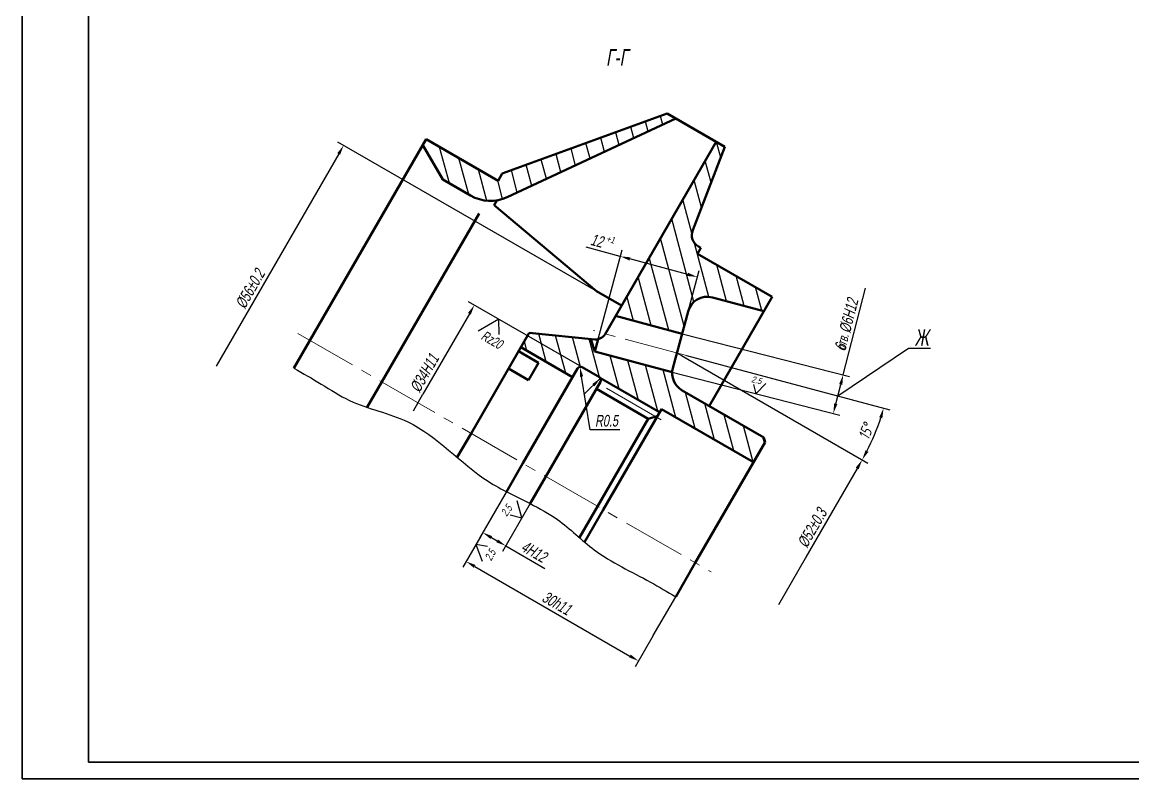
# Model space of a CAD drawing. Header units: millimetres. Extents: x 155 to 2756, y -275 to 1324.
# Drawn here: x 155.2 to 489.7, y 730.2 to 958.2 of the extents above; entities that cross this region are included whole.
import ezdxf

# ---------------------------------------------------------------- set-up
doc = ezdxf.new("R2010")
doc.units = ezdxf.units.MM
doc.header["$PDMODE"] = 35
doc.header["$PDSIZE"] = -30
doc.linetypes.add('CENTER2', pattern=[28.575, 19.05, -3.175, 3.175, -3.175])
doc.layers.get('0').update_dxf_attribs({"lineweight": 50})
for name, color, linetype, lineweight in [('1', 1, 'CENTER2', 20), ('Layer2', 152, 'Continuous', 25), ('Рамка', 52, 'Continuous', 35)]:
    doc.layers.add(name, color=color, linetype=linetype, lineweight=lineweight)
doc.styles.add('3.5', font='txt.shx', dxfattribs={"width": 0.7, "oblique": 10, "height": 3.5})
doc.styles.add('ST_5', font='w_russin.shx', dxfattribs={"width": 0.7, "oblique": 10, "height": 5})
doc.dimstyles.new('STANDARD(1 1)', dxfattribs={"dimscale": 0, "dimtxt": 3.5, "dimasz": 3, "dimexe": 2, "dimexo": 0, "dimgap": 1, "dimtad": 1, "dimdec": 1, "dimzin": 9, "dimdsep": 46, "dimtxsty": '3.5', "dimcen": 2.5, "dimclrd": 256, "dimclre": 256, "dimclrt": 256, "dimaunit": 1, "dimadec": 0, "dimazin": 0, "dimtfac": 1, "dimtdec": 1, "dimtmove": 0, "dimatfit": 3, "dimfxl": 0, "dimtolj": 1, "dimtzin": 1, "dimarcsym": 0})
doc.dimstyles.new('STANDARD(1 1)$2', dxfattribs={"dimscale": 0, "dimtxt": 3.5, "dimasz": 3, "dimexe": 2, "dimexo": 0, "dimgap": 1, "dimtad": 1, "dimdec": 1, "dimzin": 9, "dimdsep": 46, "dimtxsty": '3.5', "dimcen": 2.5, "dimclrd": 256, "dimclre": 256, "dimclrt": 256, "dimaunit": 1, "dimadec": 0, "dimazin": 0, "dimtfac": 1, "dimtdec": 1, "dimtmove": 0, "dimatfit": 3, "dimfxl": 0, "dimtolj": 1, "dimtzin": 1, "dimarcsym": 0})
doc.dimstyles.new('STANDARD(1 1)$4', dxfattribs={"dimscale": 0, "dimtxt": 3.5, "dimasz": 3, "dimexe": 2, "dimexo": 0, "dimgap": 1, "dimtad": 1, "dimtoh": 1, "dimdec": 1, "dimzin": 9, "dimdsep": 46, "dimtxsty": '3.5', "dimcen": 2.5, "dimclrd": 256, "dimclre": 256, "dimclrt": 256, "dimaunit": 1, "dimadec": 0, "dimazin": 0, "dimtfac": 1, "dimtdec": 1, "dimtofl": 0, "dimtmove": 0, "dimatfit": 2, "dimfxl": 0, "dimtolj": 1, "dimtzin": 1, "dimarcsym": 0})

# ---------------------------------------------------------------- blocks, each defined once
blk = doc.blocks.new('*D94')
at = {"layer": 'Defpoints', "color": 0}
for p in [(408.17, 826.3), (382.92, 782.57), (382.92, 782.57)]:
    blk.add_point(p, dxfattribs=at)
at = {"layer": 'Layer2', "lineweight": -2}
for p, q in [((408.17, 826.3), (409.9, 825.3)), ((406.67, 823.7), (391.21, 796.94))]:
    blk.add_line(p, q, dxfattribs=at)
at = {"layer": 'Layer2'}
blk.add_solid([(406.23, 823.95), (407.1, 823.45), (408.17, 826.3)], dxfattribs=at)
at = {"layer": 'Layer2', "insert": (393.16, 805.81), "char_height": 3.5, "attachment_point": 5, "rotation": 60, "style": '3.5'}
blk.add_mtext('\\A1;{\\Fw_russin.shx;%%c52±0.3}', dxfattribs=at)
blk = doc.blocks.new('*D70')
at = {"layer": 'Defpoints', "color": 0}
for p in [(323.82, 854.21), (274.38, 843.48), (306.82, 824.76)]:
    blk.add_point(p, dxfattribs=at)
at = {"layer": 'Layer2', "lineweight": -2}
for p, q in [((323.82, 854.21), (289.65, 873.93)), ((289.88, 870.33), (275.88, 846.08))]:
    blk.add_line(p, q, dxfattribs=at)
at = {"layer": 'Layer2'}
blk.add_solid([(289.45, 870.58), (290.31, 870.08), (291.38, 872.93)], dxfattribs=at)
at = {"layer": 'Layer2', "insert": (276.39, 852.45), "char_height": 3.5, "attachment_point": 5, "rotation": 60.0106, "style": '3.5'}
blk.add_mtext('\\A1;{\\Fw_russin.shx;%%c34H11}', dxfattribs=at)
blk = doc.blocks.new('*D71')
at = {"layer": 'Defpoints', "color": 0}
for p in [(293.28, 803.33), (345.25, 773.33), (340.83, 765.68)]:
    blk.add_point(p, dxfattribs=at)
at = {"layer": 'Layer2', "lineweight": -2}
for p, q in [((293.28, 803.33), (287.87, 793.95)), ((291.47, 794.18), (338.23, 767.18)), ((345.25, 773.33), (339.83, 763.95))]:
    blk.add_line(p, q, dxfattribs=at)
at = {"layer": 'Layer2'}
for points in [[(291.72, 794.61), (291.22, 793.75), (288.87, 795.68)], [(338.48, 767.61), (337.98, 766.75), (340.83, 765.68)]]:
    blk.add_solid(points, dxfattribs=at)
at = {"layer": 'Layer2', "insert": (316.23, 783.06), "char_height": 3.5, "attachment_point": 5, "rotation": 330, "style": '3.5'}
blk.add_mtext('\\A1;{\\Fw_russin.shx;30h11}', dxfattribs=at)
blk = doc.blocks.new('*D72')
at = {"layer": 'Defpoints', "color": 0}
for p in [(301.24, 817.1), (308.17, 813.1), (293.89, 804.38)]:
    blk.add_point(p, dxfattribs=at)
at = {"layer": 'Layer2', "lineweight": -2}
for p, q in [((301.24, 817.1), (292.89, 802.65)), ((308.17, 813.1), (299.82, 798.65)), ((296.49, 802.88), (298.22, 801.88)), ((300.82, 800.38), (312.58, 793.59))]:
    blk.add_line(p, q, dxfattribs=at)
at = {"layer": 'Layer2'}
for points in [[(296.74, 803.31), (296.24, 802.45), (293.89, 804.38)], [(298.47, 802.31), (297.97, 801.45), (300.82, 800.38)]]:
    blk.add_solid(points, dxfattribs=at)
at = {"layer": 'Layer2', "insert": (309.37, 798.62), "char_height": 3.5, "attachment_point": 5, "rotation": 330, "style": '3.5'}
blk.add_mtext('\\A1;{\\Fw_russin.shx;4H12}', dxfattribs=at)
blk = doc.blocks.new('*D73')
at = {"layer": 'Defpoints', "color": 0}
for p in [(323.16, 854.33), (323.32, 853.35)]:
    blk.add_point(p, dxfattribs=at)
at = {"layer": 'Layer2', "lineweight": -2}
for p, q in [((326.2, 835.31), (323.63, 851.37)), ((335.16, 835.31), (326.2, 835.31))]:
    blk.add_line(p, q, dxfattribs=at)
at = {"layer": 'Layer2'}
blk.add_solid([(324.13, 851.45), (323.14, 851.29), (323.16, 854.33)], dxfattribs=at)
at = {"layer": 'Layer2', "insert": (331.18, 838.06), "char_height": 3.5, "attachment_point": 5, "style": '3.5'}
blk.add_mtext('\\A1;{\\Fw_russin.shx;R0.5}', dxfattribs=at)
blk = doc.blocks.new('*D74')
at = {"layer": 'Defpoints', "color": 0}
for p in [(358.52, 881.4), (328.64, 862.64), (351.82, 856.43)]:
    blk.add_point(p, dxfattribs=at)
at = {"layer": 'Layer2', "lineweight": -2}
for p, q in [((335.33, 887.62), (325.03, 890.38)), ((328.64, 862.64), (335.85, 889.55)), ((355.62, 882.18), (338.23, 886.84)), ((351.82, 856.43), (359.03, 883.34))]:
    blk.add_line(p, q, dxfattribs=at)
at = {"layer": 'Layer2'}
for points in [[(338.36, 887.32), (338.1, 886.36), (335.33, 887.62)], [(355.75, 882.66), (355.49, 881.7), (358.52, 881.4)]]:
    blk.add_solid(points, dxfattribs=at)
at = {"layer": 'Layer2', "insert": (328.34, 892.34), "char_height": 3.5, "attachment_point": 5, "rotation": 345, "style": '3.5'}
blk.add_mtext('\\A1;{\\Fw_russin.shx;12}', dxfattribs=at)
blk = doc.blocks.new('*D75')
at = {"layer": 'Defpoints', "color": 0}
for p in [(327.27, 865.23), (352.38, 858.51), (353.76, 857.71), (355.23, 857.74), (410.76, 831.28)]:
    blk.add_point(p, dxfattribs=at)
at = {"layer": 'Layer2', "lineweight": -2}
for p, q in [((353.76, 857.71), (409.9, 825.3)), ((355.23, 857.74), (416.53, 841.32))]:
    blk.add_line(p, q, dxfattribs=at)
blk.add_arc((352.38, 858.51), 64.42, 332.6686, 342.3314, dxfattribs=at)
at = {"layer": 'Layer2'}
for points in [[(413.28, 839.1), (414.24, 838.81), (414.6, 841.83)], [(410.04, 828.69), (409.17, 829.17), (408.17, 826.3)]]:
    blk.add_solid(points, dxfattribs=at)
at = {"layer": 'Layer2', "insert": (409.35, 834.91), "char_height": 3.5, "attachment_point": 5, "rotation": 67.5, "style": '3.5'}
blk.add_mtext('\\A1;15°', dxfattribs=at)
blk = doc.blocks.new('*D76')
at = {"layer": 'Defpoints', "color": 0}
for p in [(353.93, 864.3), (350.96, 852.67), (399.47, 840.28)]:
    blk.add_point(p, dxfattribs=at)
at = {"layer": 'Layer2', "lineweight": -2}
for p, q in [((402.44, 851.91), (409.13, 878.06)), ((353.93, 864.3), (404.38, 851.41)), ((350.96, 852.67), (401.41, 839.78)), ((400.22, 843.18), (401.7, 849))]:
    blk.add_line(p, q, dxfattribs=at)
at = {"layer": 'Layer2'}
for points in [[(401.22, 849.12), (402.19, 848.87), (402.44, 851.91)], [(399.73, 843.31), (400.7, 843.06), (399.47, 840.28)]]:
    blk.add_solid(points, dxfattribs=at)
at = {"layer": 'Layer2', "insert": (403.49, 867.12), "char_height": 3.5, "attachment_point": 5, "rotation": 75.6662, "style": '3.5'}
blk.add_mtext('\\A1;{\\Fw_russin.shx;6    %%c6H12}', dxfattribs=at)
blk = doc.blocks.new('*D77')
at = {"layer": 'Defpoints', "color": 0}
for p in [(328.17, 877.1), (224.01, 872.56), (300.18, 828.6)]:
    blk.add_point(p, dxfattribs=at)
at = {"layer": 'Layer2', "lineweight": -2}
for p, q in [((328.17, 877.1), (250.28, 922.06)), ((250.51, 918.46), (226.26, 876.45))]:
    blk.add_line(p, q, dxfattribs=at)
at = {"layer": 'Layer2'}
blk.add_solid([(250.08, 918.71), (250.94, 918.21), (252.01, 921.06)], dxfattribs=at)
at = {"layer": 'Layer2', "insert": (223.88, 877.82), "char_height": 3.5, "attachment_point": 5, "rotation": 60.0065, "style": '3.5'}
blk.add_mtext('\\A1;{\\Fw_russin.shx;%%c56±0.2}', dxfattribs=at)

msp = doc.modelspace()

# ---------------------------------------------------------------- hatches: boundary and pattern name
at = {"layer": 'Layer2'}
h = msp.add_hatch(dxfattribs=at)
h.set_pattern_fill('ANSI31', color=256, scale=1.5, angle=60, style=0)
h.paths.add_polyline_path([(352.06, 929.13), (349.46, 930.63), (299.76, 912.54), (298.52, 910.39), (276.87, 922.89), (275.87, 921.16), (281.87, 910.76), (290.22, 905.94, 0.244698), (301.29, 905.46)])
h.paths.add_polyline_path([(357.12, 895.46), (366.78, 920.63), (364.18, 922.13), (333.9, 869.67), (353.93, 864.3), (355.73, 871, -0.414214), (363.08, 875.24), (378.59, 871.08), (381.09, 875.41), (358.58, 888.41), (359.58, 890.15), (358.86, 890.56, -0.368919)])
h.paths.add_polyline_path([(350.96, 852.67), (327.64, 858.92), (326.49, 862.69), (307.86, 864.58), (305.36, 860.25), (320.95, 851.25), (322.45, 853.85, -0.414214), (323.82, 854.21), (329.01, 851.21, -0.113237), (329.34, 850.91), (347.15, 840.62), (347.7, 841.58), (375.41, 825.58), (378.91, 831.64), (378.55, 833.01), (353.96, 847.2, -0.280235)])

# ---------------------------------------------------------------- linework, layer by layer
for p, q in [((349.46, 930.63), (299.76, 912.54)), ((366.78, 920.63), (349.46, 930.63)), ((352.06, 929.13), (301.29, 905.46)), ((241.87, 862.27), (276.87, 922.89)), ((275.87, 921.16), (281.87, 910.76)), ((276.87, 922.89), (298.52, 910.39)), ((364.18, 922.13), (330.72, 864.16)), ((366.78, 920.63), (357.12, 895.46)), ((290.22, 905.94), (281.87, 910.76)), ((298.52, 910.39), (299.76, 912.54)), ((298.14, 904.49), (297.29, 903.01)), ((292.84, 900.55), (263.52, 849.77)), ((297.29, 903.01), (328.17, 877.1)), ((358.58, 888.41), (359.58, 890.15)), ((359.58, 890.15), (358.86, 890.56)), ((381.09, 875.41), (358.58, 888.41)), ((335.68, 872.76), (328.17, 877.1)), ((362.09, 842.51), (381.09, 875.41)), ((378.59, 871.08), (363.08, 875.24)), ((353.93, 864.3), (333.9, 869.67)), ((351.16, 853.95), (355.73, 871)), ((290.36, 834.27), (307.86, 864.58)), ((327.63, 862.58), (307.86, 864.58)), ((241.87, 862.27), (237.05, 853.93)), ((305.36, 860.25), (320.95, 851.25)), ((327.64, 858.92), (326.49, 862.69)), ((327.64, 858.92), (328.64, 862.64)), ((304.66, 859.03), (310.72, 855.53)), ((350.96, 852.67), (327.64, 858.92)), ((307.72, 850.33), (301.66, 853.83)), ((305.95, 825.27), (322.45, 853.85)), ((310.72, 855.53), (307.72, 850.33)), ((323.82, 854.21), (329.01, 851.21)), ((259.13, 842.17), (263.52, 849.77)), ((312.88, 821.27), (329.38, 849.85)), ((329.34, 850.91), (347.15, 840.62)), ((328.13, 847.68), (343.72, 838.68)), ((378.55, 833.01), (353.96, 847.2)), ((347.7, 841.58), (330.2, 811.27)), ((375.41, 825.58), (347.7, 841.58)), ((343.72, 838.68), (328.47, 812.27)), ((343.72, 838.68), (346.45, 839.41)), ((290.36, 834.27), (286.2, 827.05)), ((378.55, 833.01), (378.91, 831.64)), ((378.91, 831.64), (357.91, 795.27)), ((305.95, 825.27), (301.01, 816.7)), ((312.88, 821.27), (308.17, 813.1)), ((323.03, 802.85), (328.47, 812.27)), ((324.58, 801.53), (330.2, 811.27)), ((352.01, 785.04), (357.91, 795.27))]:
    msp.add_line(p, q)
for centre, radius, start, end in [((296.22, 916.33), 12, 240, 295), ((360.86, 894.03), 4, 159, 240), ((361.52, 869.45), 6, 75, 165), ((327.95, 865.76), 3.2, 264.2277, 330), ((323.32, 853.35), 1, 60, 150), ((356.96, 852.4), 6, 165, 240), ((328.51, 850.35), 1, 330, 60)]:
    msp.add_arc(centre, radius, start, end)
at = {"layer": '1'}
for p, q in [((238.18, 864.4), (362.66, 792.53)), ((355.23, 857.74), (327.27, 865.23)), ((347.64, 838.38), (328.7, 849.31))]:
    msp.add_line(p, q, dxfattribs=at)
at = {"layer": 'Layer2'}
for p, q in [((226.26, 876.45), (213.61, 854.54)), ((298.78, 868.66), (292.52, 865.02)), ((298.8, 864.08), (298.78, 868.66)), ((422.1, 859.86), (400.81, 845.53)), ((428.72, 859.86), (422.1, 859.86)), ((352.38, 858.51), (353.76, 857.71)), ((375.4, 849.02), (376.19, 846.23)), ((376.19, 846.23), (379.16, 849.28)), ((275.8, 845.94), (272.9, 840.92)), ((305.68, 808.79), (304.24, 813.91)), ((302.17, 809.68), (305.68, 808.79)), ((291.8, 800.75), (293.72, 795.79)), ((295.37, 800.2), (291.8, 800.75)), ((392.9, 799.85), (382.92, 782.57)), ((345.25, 773.33), (352.01, 785.04))]:
    msp.add_line(p, q, dxfattribs=at)
msp.add_spline([(237.05, 853.93), (245.26, 849.12), (253.77, 844.2), (271.3, 837.75), (295.51, 819.86), (308.17, 813.1), (316.36, 808.31), (327.47, 799.21), (344.42, 789.43), (352.01, 785.04)], degree=3, dxfattribs=at)
at = {"layer": 'Рамка'}
for p, q in [((155.2, 730.18), (155.2, 1324.18)), ((175.2, 1319.18), (175.2, 735.18)), ((175.2, 735.18), (990.2, 735.18)), ((995.2, 730.18), (155.2, 730.18))]:
    msp.add_line(p, q, dxfattribs=at)

# ---------------------------------------------------------------- texts
at = {"layer": 'Layer2', "style": 'ST_5', "oblique": 10, "width": 0.7}
for s, p in [('Г-Г', (331.02, 945.06)), ('Ж', (423.94, 860.66))]:
    msp.add_text(s, height=5, dxfattribs=at).set_placement(p)
for s, height, rotation, p in [('+1', 2, 345, (330.94, 892.06)), ('Rz20', 3, 330.223, (293.12, 862.76)), ('отв.', 3, 75.6662, (403.01, 858.92)), ('2.5', 1.894, 345.6662, (374.67, 849.76)), ('2.5', 2.365, 54.2103, (301.11, 809.08)), ('2.5', 2.365, 60.7541, (296.43, 795.69))]:
    msp.add_text(s, height=height, rotation=rotation, dxfattribs=at).set_placement(p)

# ---------------------------------------------------------------- dimensions: what is measured, and where the dimension line sits
at = {"layer": 'Layer2'}
for base, p1, p2, angle, text, override, picture, middle in [((224.01, 872.56), (328.17, 877.1), (300.18, 828.6), 240.0065, '{\\Fw_russin.shx;%%c56±0.2}', {"dimscale": 1, "dimse2": 1, "dimsd2": 1}, '*D77', (226.26, 876.45)), ((358.52, 881.4), (328.64, 862.64), (351.82, 856.43), 345, '{\\Fw_russin.shx;12}', {"dimscale": 1}, '*D74', (327.63, 889.68)), ((399.47, 840.28), (353.93, 864.3), (350.96, 852.67), 255.6662, '{\\Fw_russin.shx;6    %%c6H12}', {"dimscale": 1}, '*D76', (406.16, 866.44)), ((274.38, 843.48), (323.82, 854.21), (306.82, 824.76), 240.0106, '{\\Fw_russin.shx;%%c34H11}', {"dimscale": 1, "dimse2": 1, "dimsd2": 1}, '*D70', (278.77, 851.08)), ((293.89, 804.38), (308.17, 813.1), (301.24, 817.1), 150, '{\\Fw_russin.shx;4H12}', {"dimscale": 1}, '*D72', (308, 796.23))]:
    dim = msp.add_linear_dim(base=base, p1=p1, p2=p2, angle=angle, text=text, dimstyle='STANDARD(1 1)', override=override, dxfattribs=at)
    dim.commit()
    dim.dimension.update_dxf_attribs({"geometry": picture, "text_midpoint": middle, "dimtype": 161})
dim = msp.add_angular_dim_2l(base=(410.76, 831.28), line1=((355.23, 857.74), (327.27, 865.23)), line2=((352.38, 858.51), (353.76, 857.71)), dimstyle='STANDARD(1 1)$2', override={"dimscale": 1}, dxfattribs=at)
dim.commit()
dim.dimension.update_dxf_attribs({"geometry": '*D75', "text_midpoint": (409.35, 834.91)})
dim = msp.add_radius_dim(center=(323.32, 853.35), mpoint=(323.16, 854.33), text='{\\Fw_russin.shx;R0.5}', dimstyle='STANDARD(1 1)$4', override={"dimscale": 1, "dimtmove": 1}, dxfattribs=at)
dim.commit()
dim.dimension.update_dxf_attribs({"geometry": '*D73', "text_midpoint": (326.2, 835.31), "dimtype": 164})
for p1, p2, distance, text, override, picture, middle in [((408.17, 826.3), (382.92, 782.57), 0, '{\\Fw_russin.shx;%%c52±0.3}', {"dimscale": 1, "dimse2": 1, "dimsd2": 1}, '*D94', (393.16, 805.81)), ((293.28, 803.33), (345.25, 773.33), -8.83, '{\\Fw_russin.shx;30h11}', {"dimscale": 1}, '*D71', (316.23, 783.06))]:
    dim = msp.add_aligned_dim(p1=p1, p2=p2, distance=distance, text=text, dimstyle='STANDARD(1 1)', override=override, dxfattribs=at)
    dim.commit()
    dim.dimension.update_dxf_attribs({"geometry": picture, "text_midpoint": middle})

# ---------------------------------------------------------------- leaders
msp.add_leader([(329.34, 850.91), (324.48, 846.05), (324.59, 845.37)], dimstyle='STANDARD(1 1)', override={"dimscale": 1, "dimtad": 0}, dxfattribs=at)

doc.saveas('drawing.dxf')
